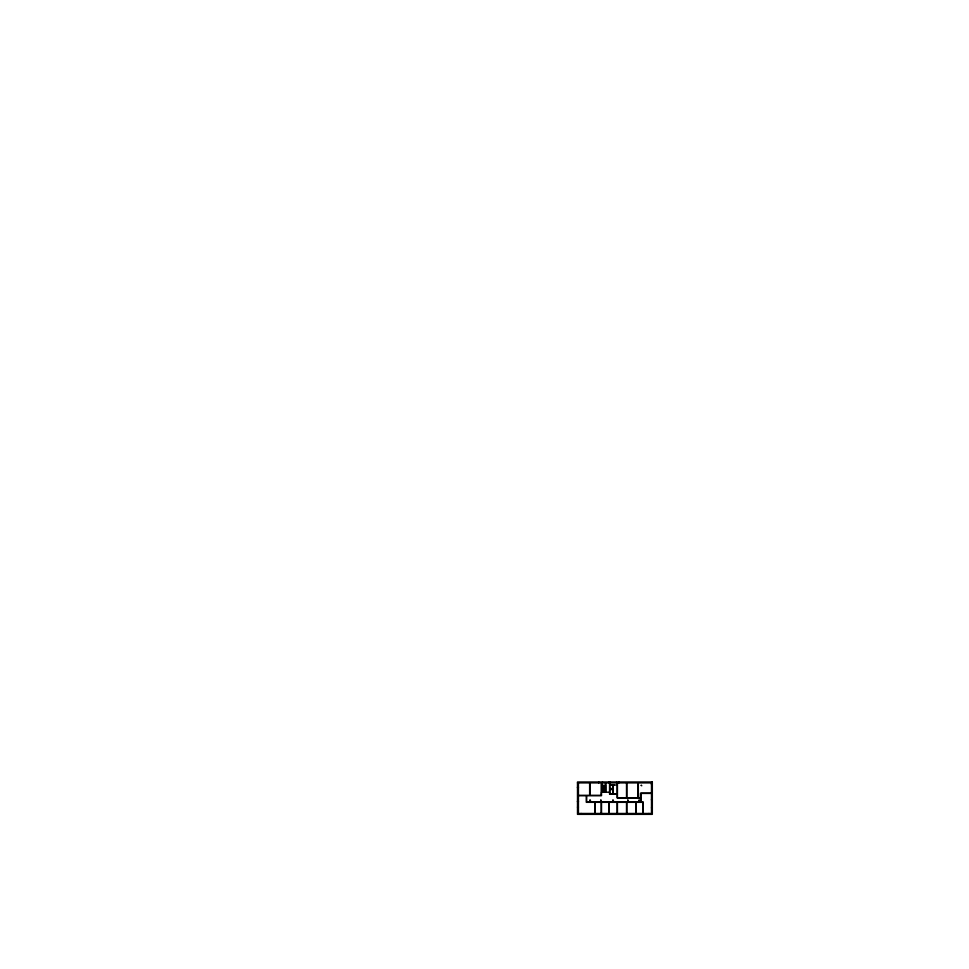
<?xml version="1.0" encoding="UTF-8"?>
<svg xmlns="http://www.w3.org/2000/svg" width="969" height="969" viewBox="0 0 969 969"><rect width="100%" height="100%" fill="white"/><g stroke="black" fill="none" stroke-linecap="round" stroke-linejoin="round"><path stroke-width="1.45" d="M601.979 782.891L601.979 792.206L601.979 782.891L609.549 782.891L609.549 794.083L617.156 794.083M605.504 792.206L605.504 782.891M577.5 782.891L601.192 782.891L601.192 795.355L589.976 795.355L589.976 782.891M651.495 782.891L609.84 782.891L609.84 785.023L617.156 785.023M651.495 784.139L652.319 784.139M651.495 784.611L652.319 784.611M601.979 785.35L605.504 785.35M601.979 786.041L605.504 786.041M601.979 786.731L605.504 786.731M577.5 787.264L578.432 787.264M601.979 787.409L605.504 787.409M577.5 787.627L578.432 787.627M601.979 788.1L605.504 788.1M601.979 788.778L605.504 788.778M601.979 789.469L605.504 789.469M601.979 790.159L605.504 790.159M601.979 790.837L605.504 790.837M601.979 791.528L605.504 791.528M609.549 792.206L601.519 792.206L601.519 795.682L586.657 795.682L586.657 801.981L640.751 801.981L640.751 797.984L617.156 797.984L617.156 782.891M651.495 793.151L640.521 793.151L640.376 797.984M651.495 793.417L641.09 793.417L641.09 801.981L643.198 801.981L643.198 813.476M609.84 793.817L613.05 793.817L609.84 793.986M617.156 793.817L613.28 793.817L613.28 785.302L614.261 785.023M578.432 795.355L589.636 795.355L589.636 782.891M578.432 795.682L586.318 795.682L586.318 802.32L594.809 802.32L594.809 813.476M640.521 797.717L626.858 797.717L626.858 782.891M651.495 799.377L652.319 799.377M651.495 799.946L652.319 799.946M577.5 801.327L578.432 801.327M577.5 801.678L578.432 801.678M577.5 807.213L578.432 807.213M651.495 807.771L652.319 807.771M651.495 781.983L651.495 813.476L578.432 813.476L578.432 782.891M648.891 813.476L648.891 814.348M642.919 813.476L642.919 802.32L636.245 802.32L636.245 813.476M638.329 782.891L638.329 797.717M638.05 782.891L638.05 797.717M635.906 813.476L635.906 802.32L626.858 802.32L626.858 813.476M626.519 782.891L626.519 797.717L617.435 797.717L617.435 782.891M626.519 813.476L626.519 802.32L617.435 802.32L617.435 813.476M618.949 781.983L618.949 782.891M617.156 813.476L617.156 802.32L609.138 802.32L609.138 813.476M616.599 781.983L616.599 782.891M613.05 794.083L613.05 789.565L609.84 789.565L609.84 794.083M610.179 781.983L610.179 782.891M609.016 781.983L609.016 782.891M608.811 813.476L608.811 802.32L601.519 802.32L601.519 813.476M605.77 782.891L605.77 792.206M602.5 781.983L602.5 782.891M601.192 813.476L601.192 802.32L595.148 802.32L595.148 813.476M598.733 781.983L598.733 782.891M581.109 813.476L581.109 814.348M589.903 800.212L590.533 800.43L589.939 800.14M600.671 800.212L601.301 800.43L600.671 800.212M612.808 800.212L613.438 800.43L612.808 800.212M627.67 800.212L628.3 800.43L627.718 800.14M641.175 785.423L641.769 785.714L641.272 785.278M638.983 800.212L639.601 800.43L638.983 800.212M652.319 781.983L577.5 781.983L577.5 814.348L652.319 814.348L652.319 781.983M613.05 785.302L609.84 785.302L609.84 788.487L613.05 788.487L613.05 785.302"/></g></svg>
